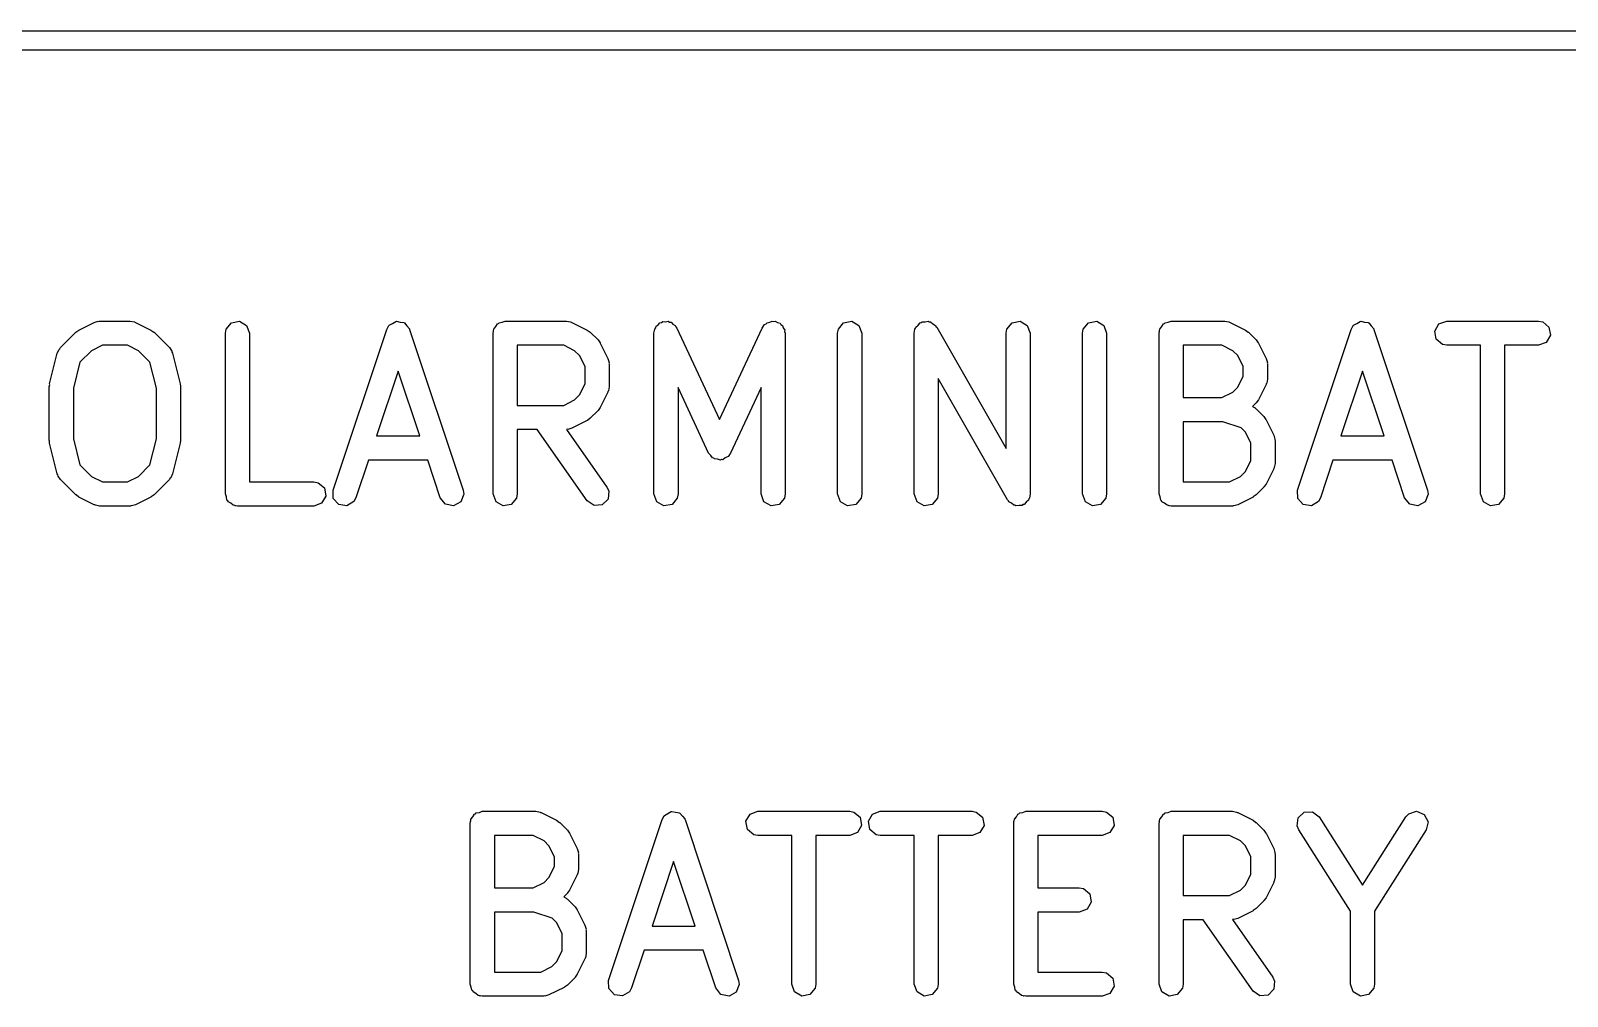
# Model space of a CAD drawing. Extents: x 0.13 to 3.18, y 0.03 to 2.77.
# Drawn here: x 0.7178 to 1.0942, y 0.3392 to 0.5756 of the extents above; entities that cross this region are included whole.
import ezdxf

# ---------------------------------------------------------------- set-up
doc = ezdxf.new("R2010")
doc.units = 0
doc.header["$MEASUREMENT"] = 0
doc.layers.add('BLACK', color=7, linetype='CONTINUOUS')

msp = doc.modelspace()

# ---------------------------------------------------------------- linework, layer by layer
at = {"layer": 'BLACK', "linetype": 'CONTINUOUS'}
for p, q in [((0.55209, 0.57559), (2.40913, 0.57559)), ((2.40913, 0.57087), (0.55209, 0.57087)), ((0.73339, 0.5042), (0.73438, 0.50449)), ((0.73438, 0.50449), (0.73455, 0.50445)), ((0.73455, 0.50445), (0.73471, 0.50451)), ((0.73471, 0.50451), (0.74221, 0.50451)), ((0.74221, 0.50451), (0.74322, 0.50433)), ((0.74322, 0.50433), (0.74336, 0.50422)), ((0.76698, 0.50412), (0.76897, 0.50447)), ((0.76897, 0.50447), (0.77072, 0.50346)), ((0.80644, 0.50396), (0.80724, 0.50445)), ((0.80724, 0.50445), (0.80732, 0.50444)), ((0.80732, 0.50444), (0.8074, 0.50448)), ((0.8074, 0.50448), (0.80831, 0.50429)), ((0.83335, 0.50425), (0.83408, 0.50451)), ((0.83408, 0.50451), (0.84907, 0.50451)), ((0.84907, 0.50451), (0.85008, 0.50433)), ((0.85008, 0.50433), (0.85022, 0.50422)), ((0.87236, 0.50418), (0.87268, 0.50441)), ((0.87268, 0.50441), (0.87332, 0.50436)), ((0.87332, 0.50436), (0.87396, 0.50447)), ((0.87396, 0.50447), (0.8743, 0.50427)), ((0.89885, 0.50423), (0.89944, 0.5045)), ((0.89944, 0.5045), (0.89982, 0.5044)), ((0.89982, 0.5044), (0.90021, 0.50447)), ((0.90021, 0.50447), (0.90076, 0.50414)), ((0.91696, 0.50412), (0.91895, 0.50447)), ((0.91895, 0.50447), (0.9207, 0.50346)), ((0.93598, 0.50416), (0.93619, 0.50434)), ((0.93619, 0.50434), (0.93695, 0.50434)), ((0.93695, 0.50434), (0.9377, 0.50447)), ((0.9377, 0.50447), (0.93794, 0.50433)), ((0.93794, 0.50433), (0.93821, 0.50433)), ((0.93821, 0.50433), (0.93879, 0.50384)), ((0.95821, 0.50412), (0.9602, 0.50447)), ((0.9602, 0.50447), (0.96195, 0.50346)), ((0.97696, 0.50412), (0.97894, 0.50447)), ((0.97894, 0.50447), (0.98069, 0.50346)), ((0.99646, 0.50425), (0.99718, 0.50451)), ((0.99718, 0.50451), (1.0103, 0.50451)), ((1.0103, 0.50451), (1.01131, 0.50433)), ((1.01131, 0.50433), (1.01145, 0.50422)), ((1.04266, 0.50396), (1.04346, 0.50445)), ((1.04346, 0.50445), (1.04354, 0.50444)), ((1.04354, 0.50444), (1.04362, 0.50448)), ((1.04362, 0.50448), (1.04453, 0.50429)), ((1.06277, 0.50382), (1.06467, 0.50451)), ((1.06467, 0.50451), (1.08717, 0.50451)), ((1.08717, 0.50451), (1.08818, 0.50433)), ((1.08818, 0.50433), (1.08973, 0.50304)), ((0.72513, 0.49802), (0.72888, 0.50177)), ((0.72888, 0.50177), (0.7296, 0.50228)), ((0.7296, 0.50228), (0.72964, 0.50233)), ((0.72964, 0.50233), (0.73339, 0.5042)), ((0.74336, 0.50422), (0.74353, 0.5042)), ((0.74353, 0.5042), (0.74728, 0.50233)), ((0.74728, 0.50233), (0.74799, 0.5018)), ((0.74799, 0.5018), (0.74805, 0.50177)), ((0.74805, 0.50177), (0.7518, 0.49802)), ((0.76551, 0.50156), (0.76568, 0.50257)), ((0.76551, 0.46219), (0.76551, 0.50156)), ((0.76568, 0.50257), (0.76698, 0.50412)), ((0.77072, 0.50346), (0.77141, 0.50156)), ((0.77141, 0.50156), (0.77141, 0.46514)), ((0.7919, 0.46312), (0.80503, 0.50249)), ((0.80503, 0.50249), (0.80552, 0.5034)), ((0.80552, 0.5034), (0.80559, 0.50344)), ((0.80559, 0.50344), (0.80562, 0.50352)), ((0.80562, 0.50352), (0.80644, 0.50396)), ((0.80831, 0.50429), (0.80924, 0.50416)), ((0.80924, 0.50416), (0.80929, 0.50409)), ((0.80929, 0.50409), (0.80937, 0.50408)), ((0.80937, 0.50408), (0.80995, 0.50334)), ((0.80995, 0.50334), (0.81058, 0.50265)), ((0.81058, 0.50265), (0.81058, 0.50256)), ((0.81058, 0.50256), (0.81063, 0.50249)), ((0.81063, 0.50249), (0.82375, 0.46312)), ((0.83112, 0.50156), (0.83119, 0.50194)), ((0.83112, 0.46219), (0.83112, 0.50156)), ((0.83117, 0.50207), (0.83123, 0.50219)), ((0.83119, 0.50194), (0.83117, 0.50207)), ((0.83123, 0.50219), (0.8313, 0.50257)), ((0.8313, 0.50257), (0.83179, 0.50316)), ((0.83179, 0.50316), (0.83218, 0.50382)), ((0.83218, 0.50382), (0.83243, 0.50391)), ((0.83243, 0.50391), (0.8326, 0.50412)), ((0.8326, 0.50412), (0.83335, 0.50425)), ((0.85022, 0.50422), (0.85039, 0.5042)), ((0.85039, 0.5042), (0.85414, 0.50233)), ((0.85414, 0.50233), (0.85485, 0.5018)), ((0.85485, 0.5018), (0.85491, 0.50177)), ((0.85491, 0.50177), (0.85679, 0.4999)), ((0.87049, 0.50156), (0.87067, 0.50257)), ((0.87049, 0.46219), (0.87049, 0.50156)), ((0.87067, 0.50257), (0.87092, 0.50287)), ((0.87092, 0.50287), (0.87103, 0.50325)), ((0.87103, 0.50325), (0.87155, 0.50362)), ((0.87155, 0.50362), (0.87197, 0.50412)), ((0.87197, 0.50412), (0.87236, 0.50418)), ((0.8743, 0.50427), (0.87469, 0.50424)), ((0.87469, 0.50424), (0.87515, 0.50378)), ((0.87515, 0.50378), (0.87571, 0.50346)), ((0.87571, 0.50346), (0.87584, 0.50309)), ((0.87584, 0.50309), (0.87612, 0.50281)), ((0.87612, 0.50281), (0.88657, 0.48042)), ((0.88657, 0.48042), (0.89702, 0.50281)), ((0.89702, 0.50281), (0.8976, 0.50365)), ((0.8976, 0.50365), (0.89796, 0.50382)), ((0.89796, 0.50382), (0.89822, 0.50412)), ((0.89822, 0.50412), (0.89885, 0.50423)), ((0.90076, 0.50414), (0.90139, 0.50398)), ((0.90139, 0.50398), (0.90161, 0.50365)), ((0.90161, 0.50365), (0.90195, 0.50346)), ((0.90195, 0.50346), (0.90217, 0.50285)), ((0.90217, 0.50285), (0.90255, 0.50232)), ((0.90255, 0.50232), (0.90251, 0.50193)), ((0.90251, 0.50193), (0.90265, 0.50156)), ((0.90265, 0.50156), (0.90265, 0.46219)), ((0.91549, 0.50156), (0.91566, 0.50257)), ((0.91549, 0.46219), (0.91549, 0.50156)), ((0.91566, 0.50257), (0.91696, 0.50412)), ((0.9207, 0.50346), (0.92139, 0.50156)), ((0.92139, 0.50156), (0.92139, 0.46219)), ((0.93424, 0.50156), (0.93441, 0.50257)), ((0.93424, 0.46219), (0.93424, 0.50156)), ((0.93441, 0.50257), (0.93459, 0.50278)), ((0.93459, 0.50278), (0.93464, 0.50305)), ((0.93464, 0.50305), (0.93522, 0.50353)), ((0.93522, 0.50353), (0.93571, 0.50412)), ((0.93571, 0.50412), (0.93598, 0.50416)), ((0.93879, 0.50384), (0.93945, 0.50346)), ((0.93945, 0.50346), (0.93954, 0.5032)), ((0.93954, 0.5032), (0.93975, 0.50303)), ((0.93975, 0.50303), (0.95673, 0.47331)), ((0.95673, 0.50156), (0.95691, 0.50257)), ((0.95673, 0.47331), (0.95673, 0.50156)), ((0.95691, 0.50257), (0.95821, 0.50412)), ((0.96195, 0.50346), (0.96264, 0.50156)), ((0.96264, 0.50156), (0.96264, 0.46219)), ((0.97548, 0.50156), (0.97566, 0.50257)), ((0.97548, 0.46219), (0.97548, 0.50156)), ((0.97566, 0.50257), (0.97696, 0.50412)), ((0.98069, 0.50346), (0.98138, 0.50156)), ((0.98138, 0.50156), (0.98138, 0.46219)), ((0.99423, 0.50156), (0.9943, 0.50194)), ((0.99423, 0.46219), (0.99423, 0.50156)), ((0.99427, 0.50207), (0.99434, 0.50219)), ((0.9943, 0.50194), (0.99427, 0.50207)), ((0.99434, 0.50219), (0.99441, 0.50257)), ((0.99441, 0.50257), (0.9949, 0.50316)), ((0.9949, 0.50316), (0.99528, 0.50382)), ((0.99528, 0.50382), (0.99553, 0.50391)), ((0.99553, 0.50391), (0.9957, 0.50412)), ((0.9957, 0.50412), (0.99646, 0.50425)), ((1.01145, 0.50422), (1.01162, 0.5042)), ((1.01162, 0.5042), (1.01537, 0.50233)), ((1.01537, 0.50233), (1.01608, 0.5018)), ((1.01608, 0.5018), (1.01614, 0.50177)), ((1.01614, 0.50177), (1.01802, 0.4999)), ((1.02812, 0.46312), (1.04125, 0.50249)), ((1.04125, 0.50249), (1.04174, 0.5034)), ((1.04174, 0.5034), (1.04181, 0.50344)), ((1.04181, 0.50344), (1.04184, 0.50352)), ((1.04184, 0.50352), (1.04266, 0.50396)), ((1.04453, 0.50429), (1.04546, 0.50416)), ((1.04546, 0.50416), (1.04551, 0.50409)), ((1.04551, 0.50409), (1.0456, 0.50408)), ((1.0456, 0.50408), (1.04618, 0.50334)), ((1.04618, 0.50334), (1.0468, 0.50265)), ((1.0468, 0.50265), (1.0468, 0.50256)), ((1.0468, 0.50256), (1.04685, 0.50249)), ((1.04685, 0.50249), (1.05997, 0.46312)), ((1.06176, 0.50207), (1.06277, 0.50382)), ((1.06211, 0.50008), (1.06176, 0.50207)), ((1.09008, 0.50105), (1.08907, 0.4993)), ((1.08973, 0.50304), (1.09008, 0.50105)), ((0.72435, 0.49665), (0.72477, 0.49759)), ((0.72477, 0.49759), (0.725, 0.49776)), ((0.725, 0.49776), (0.72513, 0.49802)), ((0.73271, 0.49726), (0.72988, 0.49443)), ((0.73541, 0.49861), (0.73271, 0.49726)), ((0.74152, 0.49861), (0.73541, 0.49861)), ((0.74421, 0.49726), (0.74152, 0.49861)), ((0.74704, 0.49443), (0.74421, 0.49726)), ((0.7518, 0.49802), (0.75239, 0.49718)), ((0.75239, 0.49718), (0.75241, 0.49689)), ((0.75241, 0.49689), (0.75258, 0.49665)), ((0.83703, 0.49861), (0.83703, 0.48389)), ((0.84838, 0.49861), (0.83703, 0.49861)), ((0.85107, 0.49726), (0.84838, 0.49861)), ((0.85227, 0.49606), (0.85107, 0.49726)), ((0.85679, 0.4999), (0.85729, 0.49917)), ((0.85729, 0.49917), (0.85734, 0.49913)), ((0.85734, 0.49913), (0.85921, 0.49538)), ((1.00013, 0.49861), (1.00013, 0.48577)), ((1.00961, 0.49861), (1.00013, 0.49861)), ((1.0123, 0.49726), (1.00961, 0.49861)), ((1.0135, 0.49606), (1.0123, 0.49726)), ((1.01802, 0.4999), (1.01852, 0.49917)), ((1.01852, 0.49917), (1.01857, 0.49913)), ((1.01857, 0.49913), (1.02044, 0.49538)), ((1.06366, 0.49878), (1.06211, 0.50008)), ((1.06467, 0.49861), (1.06366, 0.49878)), ((1.07297, 0.49861), (1.06467, 0.49861)), ((1.07297, 0.46219), (1.07297, 0.49861)), ((1.08717, 0.49861), (1.07887, 0.49861)), ((1.07887, 0.49861), (1.07887, 0.46219)), ((1.08907, 0.4993), (1.08717, 0.49861)), ((0.72247, 0.48915), (0.72435, 0.49665)), ((0.72988, 0.49443), (0.72829, 0.48807)), ((0.74863, 0.48807), (0.74704, 0.49443)), ((0.75258, 0.49665), (0.75445, 0.48915)), ((0.85362, 0.49336), (0.85227, 0.49606)), ((0.85362, 0.48913), (0.85362, 0.49336)), ((0.85921, 0.49538), (0.85951, 0.4944)), ((0.85951, 0.4944), (0.85947, 0.49423)), ((0.85947, 0.49423), (0.85953, 0.49406)), ((0.85953, 0.49406), (0.85953, 0.48844)), ((1.01485, 0.49336), (1.0135, 0.49606)), ((1.01485, 0.49101), (1.01485, 0.49336)), ((1.02044, 0.49538), (1.02074, 0.4944)), ((1.02074, 0.4944), (1.0207, 0.49423)), ((1.0207, 0.49423), (1.02076, 0.49406)), ((1.02076, 0.49406), (1.02076, 0.49031)), ((0.80783, 0.49222), (0.80255, 0.47639)), ((0.81311, 0.47639), (0.80783, 0.49222)), ((0.95712, 0.46072), (0.94014, 0.49044)), ((0.94014, 0.49044), (0.94014, 0.46219)), ((1.0135, 0.48831), (1.01485, 0.49101)), ((1.02058, 0.4893), (1.02046, 0.48917)), ((1.02076, 0.49031), (1.02058, 0.4893)), ((1.04405, 0.49222), (1.03877, 0.47639)), ((1.04933, 0.47639), (1.04405, 0.49222)), ((0.72239, 0.48844), (0.72249, 0.48902)), ((0.72239, 0.47531), (0.72239, 0.48844)), ((0.72249, 0.48902), (0.72247, 0.48915)), ((0.72829, 0.48807), (0.72829, 0.47568)), ((0.74863, 0.47568), (0.74863, 0.48807)), ((0.75445, 0.48915), (0.75449, 0.48857)), ((0.75449, 0.48857), (0.75454, 0.48844)), ((0.75454, 0.48844), (0.75454, 0.47531)), ((0.85107, 0.48524), (0.85227, 0.48644)), ((0.85227, 0.48644), (0.85362, 0.48913)), ((0.85921, 0.48712), (0.85734, 0.48337)), ((0.85923, 0.48729), (0.85921, 0.48712)), ((0.85935, 0.48743), (0.85923, 0.48729)), ((0.85953, 0.48844), (0.85935, 0.48743)), ((0.88389, 0.47219), (0.8764, 0.48825)), ((0.8764, 0.48825), (0.8764, 0.46219)), ((0.89674, 0.48825), (0.88924, 0.47219)), ((0.89674, 0.46219), (0.89674, 0.48825)), ((1.00013, 0.48577), (1.00961, 0.48577)), ((1.00961, 0.48577), (1.0123, 0.48711)), ((1.0123, 0.48711), (1.0135, 0.48831)), ((1.02044, 0.48899), (1.01857, 0.48524)), ((1.02046, 0.48917), (1.02044, 0.48899)), ((0.83703, 0.48389), (0.84838, 0.48389)), ((0.84838, 0.48389), (0.85107, 0.48524)), ((0.85679, 0.4826), (0.85491, 0.48072)), ((0.85681, 0.48266), (0.85679, 0.4826)), ((0.85734, 0.48337), (0.85681, 0.48266)), ((1.01802, 0.48447), (1.01713, 0.48359)), ((1.01713, 0.48359), (1.01776, 0.48325)), ((1.01776, 0.48325), (1.01786, 0.4831)), ((1.01786, 0.4831), (1.01802, 0.48302)), ((1.01804, 0.48453), (1.01802, 0.48447)), ((1.01802, 0.48302), (1.01989, 0.48115)), ((1.01857, 0.48524), (1.01804, 0.48453)), ((0.84191, 0.47798), (0.83703, 0.47798)), ((0.83703, 0.47798), (0.83703, 0.46219)), ((0.85415, 0.4605), (0.84191, 0.47798)), ((0.84924, 0.47804), (0.84911, 0.478)), ((0.84911, 0.478), (0.85899, 0.46388)), ((0.84941, 0.478), (0.84924, 0.47804)), ((0.85039, 0.4783), (0.84941, 0.478)), ((0.85414, 0.48017), (0.85039, 0.4783)), ((0.85419, 0.48022), (0.85414, 0.48017)), ((0.85491, 0.48072), (0.85419, 0.48022)), ((1.00013, 0.47986), (1.00013, 0.46514)), ((1.00982, 0.47986), (1.00013, 0.47986)), ((1.01433, 0.47836), (1.00982, 0.47986)), ((1.01538, 0.47731), (1.01433, 0.47836)), ((1.01989, 0.48115), (1.0204, 0.48043)), ((1.0204, 0.48043), (1.02044, 0.48038)), ((1.02044, 0.48038), (1.02232, 0.47663)), ((0.72243, 0.47519), (0.72239, 0.47531)), ((0.72247, 0.4746), (0.72243, 0.47519)), ((0.72435, 0.4671), (0.72247, 0.4746)), ((0.72829, 0.47568), (0.72988, 0.46932)), ((0.74704, 0.46932), (0.74863, 0.47568)), ((0.75445, 0.4746), (0.75258, 0.4671)), ((0.75454, 0.47531), (0.75444, 0.47473)), ((0.75444, 0.47473), (0.75445, 0.4746)), ((0.80255, 0.47639), (0.81311, 0.47639)), ((1.01672, 0.47462), (1.01538, 0.47731)), ((1.01672, 0.47039), (1.01672, 0.47462)), ((1.02232, 0.47663), (1.02261, 0.47565)), ((1.02261, 0.47565), (1.02257, 0.47548)), ((1.02257, 0.47548), (1.02263, 0.47531)), ((1.02263, 0.47531), (1.02263, 0.46969)), ((1.03877, 0.47639), (1.04933, 0.47639)), ((0.80058, 0.47049), (0.79751, 0.46126)), ((0.81507, 0.47049), (0.80058, 0.47049)), ((0.81815, 0.46126), (0.81507, 0.47049)), ((0.88443, 0.47165), (0.88389, 0.47219)), ((0.88487, 0.47102), (0.88443, 0.47165)), ((0.88513, 0.47095), (0.88487, 0.47102)), ((0.88532, 0.47076), (0.88513, 0.47095)), ((0.88609, 0.47069), (0.88532, 0.47076)), ((0.88683, 0.4705), (0.88609, 0.47069)), ((0.88707, 0.47061), (0.88683, 0.4705)), ((0.88733, 0.47059), (0.88707, 0.47061)), ((0.88796, 0.47103), (0.88733, 0.47059)), ((0.88866, 0.47135), (0.88796, 0.47103)), ((0.88888, 0.47167), (0.88866, 0.47135)), ((0.88899, 0.47175), (0.88888, 0.47167)), ((0.88902, 0.47187), (0.88899, 0.47175)), ((0.88924, 0.47219), (0.88902, 0.47187)), ((1.0368, 0.47049), (1.03373, 0.46126)), ((1.0513, 0.47049), (1.0368, 0.47049)), ((1.05437, 0.46126), (1.0513, 0.47049)), ((0.72451, 0.46686), (0.72435, 0.4671)), ((0.72454, 0.46657), (0.72451, 0.46686)), ((0.72988, 0.46932), (0.73271, 0.46649)), ((0.74421, 0.46649), (0.74704, 0.46932)), ((0.75258, 0.4671), (0.75216, 0.46616)), ((1.01418, 0.46649), (1.01538, 0.46769)), ((1.01538, 0.46769), (1.01672, 0.47039)), ((1.02232, 0.46837), (1.02044, 0.46462)), ((1.02234, 0.46854), (1.02232, 0.46837)), ((1.02245, 0.46868), (1.02234, 0.46854)), ((1.02263, 0.46969), (1.02245, 0.46868)), ((0.72513, 0.46573), (0.72454, 0.46657)), ((0.72888, 0.46198), (0.72513, 0.46573)), ((0.73271, 0.46649), (0.73541, 0.46514)), ((0.73541, 0.46514), (0.74152, 0.46514)), ((0.74152, 0.46514), (0.74421, 0.46649)), ((0.7518, 0.46573), (0.74805, 0.46198)), ((0.75192, 0.46599), (0.7518, 0.46573)), ((0.75216, 0.46616), (0.75192, 0.46599)), ((0.77141, 0.46514), (0.78721, 0.46514)), ((0.78721, 0.46514), (0.78822, 0.46496)), ((0.78822, 0.46496), (0.78976, 0.46367)), ((0.78976, 0.46367), (0.79011, 0.46168)), ((0.79196, 0.4611), (0.7919, 0.46312)), ((0.82375, 0.46312), (0.8239, 0.46211)), ((0.85899, 0.46388), (0.85942, 0.46295)), ((0.85942, 0.46295), (0.85925, 0.46094)), ((1.00013, 0.46514), (1.01148, 0.46514)), ((1.01148, 0.46514), (1.01418, 0.46649)), ((1.01989, 0.46385), (1.01802, 0.46198)), ((1.01992, 0.46391), (1.01989, 0.46385)), ((1.02044, 0.46462), (1.01992, 0.46391)), ((1.02818, 0.4611), (1.02812, 0.46312)), ((1.05997, 0.46312), (1.06012, 0.46211)), ((0.72893, 0.46195), (0.72888, 0.46198)), ((0.72964, 0.46142), (0.72893, 0.46195)), ((0.73339, 0.45955), (0.72964, 0.46142)), ((0.73357, 0.45953), (0.73339, 0.45955)), ((0.7337, 0.45942), (0.73357, 0.45953)), ((0.73471, 0.45924), (0.7337, 0.45942)), ((0.74221, 0.45924), (0.73471, 0.45924)), ((0.74238, 0.4593), (0.74221, 0.45924)), ((0.74255, 0.45926), (0.74238, 0.4593)), ((0.74353, 0.45955), (0.74255, 0.45926)), ((0.74728, 0.46142), (0.74353, 0.45955)), ((0.74733, 0.46147), (0.74728, 0.46142)), ((0.74805, 0.46198), (0.74733, 0.46147)), ((0.76577, 0.46147), (0.76551, 0.46219)), ((0.7659, 0.46071), (0.76577, 0.46147)), ((0.76611, 0.46054), (0.7659, 0.46071)), ((0.7662, 0.46029), (0.76611, 0.46054)), ((0.76686, 0.45991), (0.7662, 0.46029)), ((0.76745, 0.45942), (0.76686, 0.45991)), ((0.76783, 0.45935), (0.76745, 0.45942)), ((0.76795, 0.45928), (0.76783, 0.45935)), ((0.76807, 0.45931), (0.76795, 0.45928)), ((0.76846, 0.45924), (0.76807, 0.45931)), ((0.78721, 0.45924), (0.76846, 0.45924)), ((0.7891, 0.45993), (0.78721, 0.45924)), ((0.79011, 0.46168), (0.7891, 0.45993)), ((0.7933, 0.45959), (0.79196, 0.4611)), ((0.7953, 0.4593), (0.7933, 0.45959)), ((0.79702, 0.46035), (0.7953, 0.4593)), ((0.79751, 0.46126), (0.79702, 0.46035)), ((0.81941, 0.45967), (0.81815, 0.46126)), ((0.82139, 0.45927), (0.81941, 0.45967)), ((0.82316, 0.46023), (0.82139, 0.45927)), ((0.8239, 0.46211), (0.82316, 0.46023)), ((0.83181, 0.46029), (0.83112, 0.46219)), ((0.83356, 0.45928), (0.83181, 0.46029)), ((0.83555, 0.45963), (0.83356, 0.45928)), ((0.83685, 0.46118), (0.83555, 0.45963)), ((0.83703, 0.46219), (0.83685, 0.46118)), ((0.85581, 0.45934), (0.85415, 0.4605)), ((0.85782, 0.45951), (0.85581, 0.45934)), ((0.85925, 0.46094), (0.85782, 0.45951)), ((0.87118, 0.46029), (0.87049, 0.46219)), ((0.87293, 0.45928), (0.87118, 0.46029)), ((0.87492, 0.45963), (0.87293, 0.45928)), ((0.87622, 0.46118), (0.87492, 0.45963)), ((0.8764, 0.46219), (0.87622, 0.46118)), ((0.89743, 0.46029), (0.89674, 0.46219)), ((0.89918, 0.45928), (0.89743, 0.46029)), ((0.90117, 0.45963), (0.89918, 0.45928)), ((0.90247, 0.46118), (0.90117, 0.45963)), ((0.90265, 0.46219), (0.90247, 0.46118)), ((0.91618, 0.46029), (0.91549, 0.46219)), ((0.91793, 0.45928), (0.91618, 0.46029)), ((0.91992, 0.45963), (0.91793, 0.45928)), ((0.92122, 0.46118), (0.91992, 0.45963)), ((0.92139, 0.46219), (0.92122, 0.46118)), ((0.93493, 0.46029), (0.93424, 0.46219)), ((0.93668, 0.45928), (0.93493, 0.46029)), ((0.93866, 0.45963), (0.93668, 0.45928)), ((0.93996, 0.46118), (0.93866, 0.45963)), ((0.94014, 0.46219), (0.93996, 0.46118)), ((0.95733, 0.46055), (0.95712, 0.46072)), ((0.95742, 0.46029), (0.95733, 0.46055)), ((0.95808, 0.45991), (0.95742, 0.46029)), ((0.95866, 0.45942), (0.95808, 0.45991)), ((0.95894, 0.45942), (0.95866, 0.45942)), ((0.95917, 0.45928), (0.95894, 0.45942)), ((0.95992, 0.45941), (0.95917, 0.45928)), ((0.96068, 0.45941), (0.95992, 0.45941)), ((0.96089, 0.45959), (0.96068, 0.45941)), ((0.96116, 0.45963), (0.96089, 0.45959)), ((0.96165, 0.46022), (0.96116, 0.45963)), ((0.96224, 0.4607), (0.96165, 0.46022)), ((0.96228, 0.46097), (0.96224, 0.4607)), ((0.96246, 0.46118), (0.96228, 0.46097)), ((0.96264, 0.46219), (0.96246, 0.46118)), ((0.97617, 0.46029), (0.97548, 0.46219)), ((0.97792, 0.45928), (0.97617, 0.46029)), ((0.97991, 0.45963), (0.97792, 0.45928)), ((0.98121, 0.46118), (0.97991, 0.45963)), ((0.98138, 0.46219), (0.98121, 0.46118)), ((0.99449, 0.46147), (0.99423, 0.46219)), ((0.99462, 0.46071), (0.99449, 0.46147)), ((0.99483, 0.46054), (0.99462, 0.46071)), ((0.99492, 0.46029), (0.99483, 0.46054)), ((0.99558, 0.45991), (0.99492, 0.46029)), ((0.99617, 0.45942), (0.99558, 0.45991)), ((0.99655, 0.45935), (0.99617, 0.45942)), ((0.99667, 0.45928), (0.99655, 0.45935)), ((0.9968, 0.45931), (0.99667, 0.45928)), ((0.99718, 0.45924), (0.9968, 0.45931)), ((1.01218, 0.45924), (0.99718, 0.45924)), ((1.01234, 0.4593), (1.01218, 0.45924)), ((1.01252, 0.45926), (1.01234, 0.4593)), ((1.0135, 0.45955), (1.01252, 0.45926)), ((1.01725, 0.46142), (1.0135, 0.45955)), ((1.01729, 0.46147), (1.01725, 0.46142)), ((1.01802, 0.46198), (1.01729, 0.46147)), ((1.02952, 0.45959), (1.02818, 0.4611)), ((1.03152, 0.4593), (1.02952, 0.45959)), ((1.03324, 0.46035), (1.03152, 0.4593)), ((1.03373, 0.46126), (1.03324, 0.46035)), ((1.05563, 0.45967), (1.05437, 0.46126)), ((1.05761, 0.45927), (1.05563, 0.45967)), ((1.05938, 0.46023), (1.05761, 0.45927)), ((1.06012, 0.46211), (1.05938, 0.46023)), ((1.07366, 0.46029), (1.07297, 0.46219)), ((1.07541, 0.45928), (1.07366, 0.46029)), ((1.0774, 0.45963), (1.07541, 0.45928)), ((1.0787, 0.46118), (1.0774, 0.45963)), ((1.07887, 0.46219), (1.0787, 0.46118)), ((0.82655, 0.38382), (0.8268, 0.38391)), ((0.8268, 0.38391), (0.82698, 0.38412)), ((0.82698, 0.38412), (0.82773, 0.38425)), ((0.82773, 0.38425), (0.82845, 0.38451)), ((0.82845, 0.38451), (0.84157, 0.38451)), ((0.84157, 0.38451), (0.84259, 0.38433)), ((0.84259, 0.38433), (0.84272, 0.38422)), ((0.84272, 0.38422), (0.84289, 0.3842)), ((0.84289, 0.3842), (0.84664, 0.38233)), ((0.87311, 0.38352), (0.87393, 0.38396)), ((0.87393, 0.38396), (0.87473, 0.38445)), ((0.87473, 0.38445), (0.87481, 0.38444)), ((0.87481, 0.38444), (0.87489, 0.38448)), ((0.87489, 0.38448), (0.8758, 0.38429)), ((0.8758, 0.38429), (0.87673, 0.38416)), ((0.87673, 0.38416), (0.87678, 0.38409)), ((0.87678, 0.38409), (0.87687, 0.38408)), ((0.87687, 0.38408), (0.87745, 0.38334)), ((0.89404, 0.38382), (0.89594, 0.38451)), ((0.89594, 0.38451), (0.91844, 0.38451)), ((0.91844, 0.38451), (0.91945, 0.38433)), ((0.91945, 0.38433), (0.921, 0.38304)), ((0.92404, 0.38382), (0.92594, 0.38451)), ((0.92594, 0.38451), (0.94844, 0.38451)), ((0.94844, 0.38451), (0.94945, 0.38433)), ((0.94945, 0.38433), (0.95099, 0.38304)), ((0.95966, 0.38382), (0.95991, 0.38391)), ((0.95991, 0.38391), (0.96008, 0.38412)), ((0.96008, 0.38412), (0.96084, 0.38425)), ((0.96084, 0.38425), (0.96156, 0.38451)), ((0.96156, 0.38451), (0.98031, 0.38451)), ((0.98031, 0.38451), (0.98132, 0.38433)), ((0.98132, 0.38433), (0.98286, 0.38304)), ((0.99528, 0.38382), (0.99553, 0.38391)), ((0.99553, 0.38391), (0.9957, 0.38412)), ((0.9957, 0.38412), (0.99646, 0.38425)), ((0.99646, 0.38425), (0.99718, 0.38451)), ((0.99718, 0.38451), (1.01218, 0.38451)), ((1.01218, 0.38451), (1.01319, 0.38433)), ((1.01319, 0.38433), (1.01332, 0.38422)), ((1.01332, 0.38422), (1.0135, 0.3842)), ((1.0135, 0.3842), (1.01725, 0.38233)), ((1.02831, 0.38293), (1.0298, 0.38429)), ((1.0298, 0.38429), (1.03182, 0.38438)), ((1.03182, 0.38438), (1.03342, 0.38315)), ((1.05468, 0.38315), (1.05537, 0.3839)), ((1.05537, 0.3839), (1.0573, 0.38451)), ((1.0573, 0.38451), (1.05917, 0.38374)), ((0.8255, 0.38156), (0.82557, 0.38194)), ((0.8255, 0.34219), (0.8255, 0.38156)), ((0.82554, 0.38207), (0.82561, 0.38219)), ((0.82557, 0.38194), (0.82554, 0.38207)), ((0.82561, 0.38219), (0.82568, 0.38257)), ((0.82568, 0.38257), (0.82617, 0.38316)), ((0.82617, 0.38316), (0.82655, 0.38382)), ((0.84664, 0.38233), (0.84735, 0.3818)), ((0.84735, 0.3818), (0.84741, 0.38177)), ((0.84741, 0.38177), (0.84929, 0.3799)), ((0.8594, 0.34312), (0.87252, 0.38249)), ((0.87252, 0.38249), (0.87301, 0.38339)), ((0.87301, 0.38339), (0.87308, 0.38344)), ((0.87308, 0.38344), (0.87311, 0.38352)), ((0.87745, 0.38334), (0.87807, 0.38265)), ((0.87807, 0.38265), (0.87807, 0.38256)), ((0.87807, 0.38256), (0.87812, 0.38249)), ((0.87812, 0.38249), (0.89124, 0.34312)), ((0.89304, 0.38207), (0.89404, 0.38382)), ((0.89339, 0.38008), (0.89304, 0.38207)), ((0.92135, 0.38105), (0.92034, 0.3793)), ((0.921, 0.38304), (0.92135, 0.38105)), ((0.92303, 0.38207), (0.92404, 0.38382)), ((0.92338, 0.38008), (0.92303, 0.38207)), ((0.95134, 0.38105), (0.95033, 0.3793)), ((0.95099, 0.38304), (0.95134, 0.38105)), ((0.95861, 0.38156), (0.95868, 0.38194)), ((0.95861, 0.34219), (0.95861, 0.38156)), ((0.95865, 0.38207), (0.95872, 0.38219)), ((0.95868, 0.38194), (0.95865, 0.38207)), ((0.95872, 0.38219), (0.95878, 0.38257)), ((0.95878, 0.38257), (0.95928, 0.38316)), ((0.95928, 0.38316), (0.95966, 0.38382)), ((0.98321, 0.38105), (0.9822, 0.3793)), ((0.98286, 0.38304), (0.98321, 0.38105)), ((0.99423, 0.38156), (0.9943, 0.38194)), ((0.99423, 0.34219), (0.99423, 0.38156)), ((0.99427, 0.38207), (0.99434, 0.38219)), ((0.9943, 0.38194), (0.99427, 0.38207)), ((0.99434, 0.38219), (0.99441, 0.38257)), ((0.99441, 0.38257), (0.9949, 0.38316)), ((0.9949, 0.38316), (0.99528, 0.38382)), ((1.01725, 0.38233), (1.01796, 0.3818)), ((1.01796, 0.3818), (1.01802, 0.38177)), ((1.01802, 0.38177), (1.01989, 0.3799)), ((1.02804, 0.38092), (1.02831, 0.38293)), ((1.02843, 0.37998), (1.02804, 0.38092)), ((1.03342, 0.38315), (1.04405, 0.36644)), ((1.04405, 0.36644), (1.05468, 0.38315)), ((1.05917, 0.38374), (1.0601, 0.38195)), ((1.0601, 0.38195), (1.05966, 0.37998)), ((0.8314, 0.37861), (0.8314, 0.36577)), ((0.84088, 0.37861), (0.8314, 0.37861)), ((0.84357, 0.37726), (0.84088, 0.37861)), ((0.84477, 0.37606), (0.84357, 0.37726)), ((0.84929, 0.3799), (0.84979, 0.37917)), ((0.84979, 0.37917), (0.84984, 0.37913)), ((0.84984, 0.37913), (0.85171, 0.37538)), ((0.89493, 0.37878), (0.89339, 0.38008)), ((0.89594, 0.37861), (0.89493, 0.37878)), ((0.90424, 0.37861), (0.89594, 0.37861)), ((0.90424, 0.34219), (0.90424, 0.37861)), ((0.91844, 0.37861), (0.91014, 0.37861)), ((0.91014, 0.37861), (0.91014, 0.34219)), ((0.92034, 0.3793), (0.91844, 0.37861)), ((0.92493, 0.37878), (0.92338, 0.38008)), ((0.92594, 0.37861), (0.92493, 0.37878)), ((0.93424, 0.37861), (0.92594, 0.37861)), ((0.93424, 0.34219), (0.93424, 0.37861)), ((0.94844, 0.37861), (0.94014, 0.37861)), ((0.94014, 0.37861), (0.94014, 0.34219)), ((0.95033, 0.3793), (0.94844, 0.37861)), ((0.98031, 0.37861), (0.96451, 0.37861)), ((0.96451, 0.37861), (0.96451, 0.36577)), ((0.9822, 0.3793), (0.98031, 0.37861)), ((1.00013, 0.37861), (1.00013, 0.36389)), ((1.01148, 0.37861), (1.00013, 0.37861)), ((1.01418, 0.37726), (1.01148, 0.37861)), ((1.01538, 0.37606), (1.01418, 0.37726)), ((1.01989, 0.3799), (1.0204, 0.37917)), ((1.0204, 0.37917), (1.02044, 0.37913)), ((1.02044, 0.37913), (1.02232, 0.37538)), ((1.0411, 0.36008), (1.02843, 0.37998)), ((1.05966, 0.37998), (1.047, 0.36008)), ((0.84612, 0.37336), (0.84477, 0.37606)), ((0.84612, 0.37101), (0.84612, 0.37336)), ((0.85171, 0.37538), (0.85201, 0.3744)), ((0.85201, 0.3744), (0.85197, 0.37423)), ((0.85197, 0.37423), (0.85203, 0.37406)), ((0.85203, 0.37406), (0.85203, 0.37031)), ((1.01672, 0.37336), (1.01538, 0.37606)), ((1.01672, 0.36913), (1.01672, 0.37336)), ((1.02232, 0.37538), (1.02261, 0.3744)), ((1.02261, 0.3744), (1.02257, 0.37423)), ((1.02257, 0.37423), (1.02263, 0.37406)), ((1.02263, 0.37406), (1.02263, 0.36844)), ((0.84477, 0.36831), (0.84612, 0.37101)), ((0.85171, 0.36899), (0.84984, 0.36524)), ((0.85174, 0.36917), (0.85171, 0.36899)), ((0.85185, 0.3693), (0.85174, 0.36917)), ((0.85203, 0.37031), (0.85185, 0.3693)), ((0.87532, 0.37222), (0.87004, 0.35639)), ((0.8806, 0.35639), (0.87532, 0.37222)), ((1.01538, 0.36644), (1.01672, 0.36913)), ((0.8314, 0.36577), (0.84088, 0.36577)), ((0.84088, 0.36577), (0.84357, 0.36711)), ((0.84357, 0.36711), (0.84477, 0.36831)), ((0.84984, 0.36524), (0.84931, 0.36453)), ((0.96451, 0.36577), (0.97468, 0.36577)), ((0.97468, 0.36577), (0.97569, 0.36559)), ((0.97569, 0.36559), (0.97724, 0.36429)), ((1.01148, 0.36389), (1.01418, 0.36524)), ((1.01418, 0.36524), (1.01538, 0.36644)), ((1.02232, 0.36712), (1.02044, 0.36337)), ((1.02234, 0.36729), (1.02232, 0.36712)), ((1.02245, 0.36743), (1.02234, 0.36729)), ((1.02263, 0.36844), (1.02245, 0.36743)), ((0.84929, 0.36447), (0.8484, 0.36359)), ((0.8484, 0.36359), (0.84903, 0.36325)), ((0.84903, 0.36325), (0.84913, 0.3631)), ((0.84913, 0.3631), (0.84929, 0.36302)), ((0.84931, 0.36453), (0.84929, 0.36447)), ((0.84929, 0.36302), (0.85116, 0.36115)), ((0.97759, 0.3623), (0.97658, 0.36055)), ((0.97724, 0.36429), (0.97759, 0.3623)), ((1.00013, 0.36389), (1.01148, 0.36389)), ((1.01989, 0.3626), (1.01802, 0.36072)), ((1.01992, 0.36266), (1.01989, 0.3626)), ((1.02044, 0.36337), (1.01992, 0.36266)), ((0.8314, 0.35986), (0.8314, 0.34514)), ((0.8411, 0.35986), (0.8314, 0.35986)), ((0.8456, 0.35836), (0.8411, 0.35986)), ((0.84665, 0.35731), (0.8456, 0.35836)), ((0.85116, 0.36115), (0.85167, 0.36043)), ((0.85167, 0.36043), (0.85171, 0.36038)), ((0.85171, 0.36038), (0.85359, 0.35663)), ((0.97468, 0.35986), (0.96451, 0.35986)), ((0.96451, 0.35986), (0.96451, 0.34514)), ((0.97658, 0.36055), (0.97468, 0.35986)), ((1.00502, 0.35798), (1.00013, 0.35798)), ((1.00013, 0.35798), (1.00013, 0.34219)), ((1.01726, 0.3405), (1.00502, 0.35798)), ((1.01234, 0.35805), (1.01222, 0.358)), ((1.01222, 0.358), (1.0221, 0.34388)), ((1.01252, 0.358), (1.01234, 0.35805)), ((1.0135, 0.3583), (1.01252, 0.358)), ((1.01725, 0.36017), (1.0135, 0.3583)), ((1.01729, 0.36022), (1.01725, 0.36017)), ((1.01802, 0.36072), (1.01729, 0.36022)), ((1.0411, 0.34219), (1.0411, 0.36008)), ((1.047, 0.36008), (1.047, 0.34219)), ((0.848, 0.35462), (0.84665, 0.35731)), ((0.848, 0.35039), (0.848, 0.35462)), ((0.85359, 0.35663), (0.85388, 0.35565)), ((0.85388, 0.35565), (0.85384, 0.35548)), ((0.85384, 0.35548), (0.8539, 0.35531)), ((0.8539, 0.35531), (0.8539, 0.34969)), ((0.87004, 0.35639), (0.8806, 0.35639)), ((0.84665, 0.34769), (0.848, 0.35039)), ((0.86808, 0.35049), (0.865, 0.34126)), ((0.88257, 0.35049), (0.86808, 0.35049)), ((0.88564, 0.34126), (0.88257, 0.35049)), ((0.84275, 0.34514), (0.84545, 0.34649)), ((0.84545, 0.34649), (0.84665, 0.34769)), ((0.85359, 0.34837), (0.85171, 0.34462)), ((0.85361, 0.34854), (0.85359, 0.34837)), ((0.85372, 0.34868), (0.85361, 0.34854)), ((0.8539, 0.34969), (0.85372, 0.34868)), ((0.8314, 0.34514), (0.84275, 0.34514)), ((0.85116, 0.34385), (0.84929, 0.34198)), ((0.85119, 0.34391), (0.85116, 0.34385)), ((0.85171, 0.34462), (0.85119, 0.34391)), ((0.85945, 0.3411), (0.8594, 0.34312)), ((0.89124, 0.34312), (0.8914, 0.34211)), ((0.96451, 0.34514), (0.98031, 0.34514)), ((0.98031, 0.34514), (0.98132, 0.34496)), ((0.98132, 0.34496), (0.98286, 0.34367)), ((0.98286, 0.34367), (0.98321, 0.34168)), ((1.0221, 0.34388), (1.02253, 0.34295)), ((1.02253, 0.34295), (1.02235, 0.34094)), ((0.82576, 0.34147), (0.8255, 0.34219)), ((0.82589, 0.34071), (0.82576, 0.34147)), ((0.8261, 0.34054), (0.82589, 0.34071)), ((0.82619, 0.34029), (0.8261, 0.34054)), ((0.82685, 0.33991), (0.82619, 0.34029)), ((0.82744, 0.33942), (0.82685, 0.33991)), ((0.82783, 0.33935), (0.82744, 0.33942)), ((0.82794, 0.33928), (0.82783, 0.33935)), ((0.82807, 0.33931), (0.82794, 0.33928)), ((0.82845, 0.33924), (0.82807, 0.33931)), ((0.84345, 0.33924), (0.82845, 0.33924)), ((0.84362, 0.3393), (0.84345, 0.33924)), ((0.84379, 0.33926), (0.84362, 0.3393)), ((0.84477, 0.33955), (0.84379, 0.33926)), ((0.84852, 0.34142), (0.84477, 0.33955)), ((0.84856, 0.34147), (0.84852, 0.34142)), ((0.84929, 0.34198), (0.84856, 0.34147)), ((0.86079, 0.33959), (0.85945, 0.3411)), ((0.86279, 0.3393), (0.86079, 0.33959)), ((0.86451, 0.34035), (0.86279, 0.3393)), ((0.865, 0.34126), (0.86451, 0.34035)), ((0.8869, 0.33967), (0.88564, 0.34126)), ((0.88888, 0.33927), (0.8869, 0.33967)), ((0.89065, 0.34023), (0.88888, 0.33927)), ((0.8914, 0.34211), (0.89065, 0.34023)), ((0.90493, 0.34029), (0.90424, 0.34219)), ((0.90668, 0.33928), (0.90493, 0.34029)), ((0.90867, 0.33963), (0.90668, 0.33928)), ((0.90997, 0.34118), (0.90867, 0.33963)), ((0.91014, 0.34219), (0.90997, 0.34118)), ((0.93493, 0.34029), (0.93424, 0.34219)), ((0.93668, 0.33928), (0.93493, 0.34029)), ((0.93866, 0.33963), (0.93668, 0.33928)), ((0.93996, 0.34118), (0.93866, 0.33963)), ((0.94014, 0.34219), (0.93996, 0.34118)), ((0.95887, 0.34147), (0.95861, 0.34219)), ((0.959, 0.34071), (0.95887, 0.34147)), ((0.95921, 0.34054), (0.959, 0.34071)), ((0.9593, 0.34029), (0.95921, 0.34054)), ((0.95996, 0.33991), (0.9593, 0.34029)), ((0.96055, 0.33942), (0.95996, 0.33991)), ((0.96093, 0.33935), (0.96055, 0.33942)), ((0.96105, 0.33928), (0.96093, 0.33935)), ((0.96118, 0.33931), (0.96105, 0.33928)), ((0.96156, 0.33924), (0.96118, 0.33931)), ((0.98031, 0.33924), (0.96156, 0.33924)), ((0.9822, 0.33993), (0.98031, 0.33924)), ((0.98321, 0.34168), (0.9822, 0.33993)), ((0.99492, 0.34029), (0.99423, 0.34219)), ((0.99667, 0.33928), (0.99492, 0.34029)), ((0.99866, 0.33963), (0.99667, 0.33928)), ((0.99996, 0.34118), (0.99866, 0.33963)), ((1.00013, 0.34219), (0.99996, 0.34118)), ((1.01891, 0.33934), (1.01726, 0.3405)), ((1.02093, 0.33951), (1.01891, 0.33934)), ((1.02235, 0.34094), (1.02093, 0.33951)), ((1.04179, 0.34029), (1.0411, 0.34219)), ((1.04354, 0.33928), (1.04179, 0.34029)), ((1.04553, 0.33963), (1.04354, 0.33928)), ((1.04682, 0.34118), (1.04553, 0.33963)), ((1.047, 0.34219), (1.04682, 0.34118))]:
    msp.add_line(p, q, dxfattribs=at)

doc.saveas('drawing.dxf')
